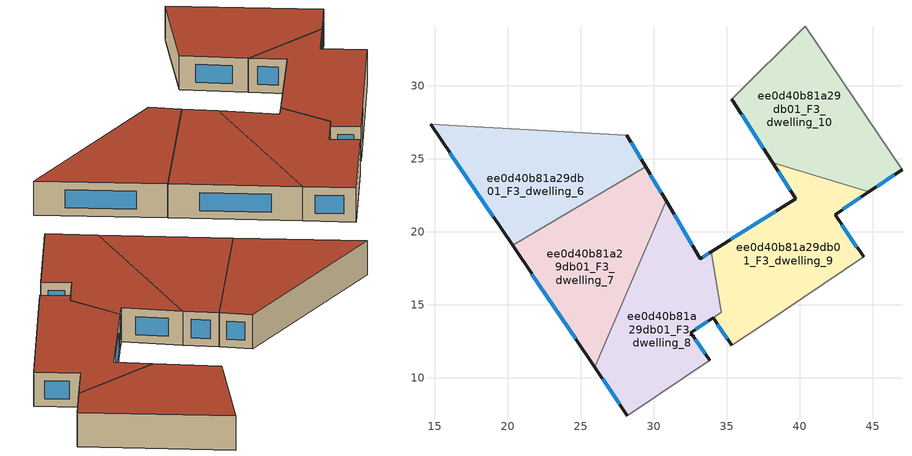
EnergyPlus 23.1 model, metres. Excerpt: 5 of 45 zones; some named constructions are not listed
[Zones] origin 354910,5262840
ee0d40b81a29db01_F3_dwelling_10
 floor to ee0d40b81a29db01_F2_dwelling_10 (EU_floor_Construction): 40.38,34.08 47.01,24.27 44.73,22.74 38.15,24.72 35.36,29.08 z9
 wall outside (EU_wall_Construction): 35.36,29.08 38.15,24.72 / 44.73,22.74 47.01,24.27 z9:12
 wall to ee0d40b81a29db01_F3_dwelling_9 (EU_wall_Construction): 38.15,24.72 44.73,22.74 z9:12
 wall to ee0d40b81a29db01_F3_dwelling_0 (EU_wall_Construction): 40.38,34.08 35.36,29.08 z9:12
 wall adiabatic (EU_wall_Construction): 47.01,24.27 40.38,34.08 z9:12
 window (EU_Window_Construction): 36.01,28.05 37.49,25.75 / 45.27,23.1 46.47,23.91 z9.7:11.3
 roof outside (EU_roof_Construction): 47.01,24.27 40.38,34.08 35.36,29.08 38.15,24.72 44.73,22.74 z12
ee0d40b81a29db01_F3_dwelling_6
 floor to ee0d40b81a29db01_F2_dwelling_6 (EU_floor_Construction): 28.15,26.63 29.44,24.47 20.32,19.07 14.7,27.39 z9
 wall outside (EU_wall_Construction): 29.44,24.47 28.15,26.63 / 14.7,27.39 20.32,19.07 z9:12
 wall to ee0d40b81a29db01_F3_dwelling_7 (EU_wall_Construction): 20.32,19.07 29.44,24.47 z9:12
 wall to ee0d40b81a29db01_F3_dwelling_5 (EU_wall_Construction): 28.15,26.63 14.7,27.39 z9:12
 window (EU_Window_Construction): 29.13,24.98 28.45,26.13 / 16.02,25.44 19,21.03 z9.7:11.3
 roof outside (EU_roof_Construction): 29.44,24.47 28.15,26.63 14.7,27.39 20.32,19.07 z12
ee0d40b81a29db01_F3_dwelling_7
 floor to ee0d40b81a29db01_F2_dwelling_7 (EU_floor_Construction): 29.44,24.47 30.84,22.12 25.97,10.71 20.32,19.07 z9
 wall outside (EU_wall_Construction): 30.84,22.12 29.44,24.47 / 20.32,19.07 25.97,10.71 z9:12
 wall to ee0d40b81a29db01_F3_dwelling_8 (EU_wall_Construction): 25.97,10.71 30.84,22.12 z9:12
 window (EU_Window_Construction): 30.51,22.67 29.77,23.92 / 21.65,17.11 24.65,12.67 z9.7:11.3
 roof outside (EU_roof_Construction): 25.97,10.71 30.84,22.12 29.44,24.47 20.32,19.07 z12
ee0d40b81a29db01_F3_dwelling_8
 floor to ee0d40b81a29db01_F2_dwelling_8 (EU_floor_Construction): 33.93,18.63 34.61,14.49 32.53,13.11 33.83,11.19 28.2,7.42 25.97,10.71 30.84,22.12 33.2,18.17 z9
 wall outside (EU_wall_Construction): 33.83,11.19 32.53,13.11 34.06,14.12 / 25.97,10.71 28.2,7.42 / 33.93,18.63 33.2,18.17 30.84,22.12 z9:12
 wall adiabatic (EU_wall_Construction): 28.2,7.42 33.83,11.19 z9:12
 wall to ee0d40b81a29db01_F3_dwelling_9 (EU_wall_Construction): 34.06,14.12 34.61,14.49 33.93,18.63 z9:12
 window (EU_Window_Construction): 33.53,11.64 32.84,12.66 / 26.5,9.94 27.67,8.19 / 32.64,19.1 31.39,21.19 / 33.76,18.52 33.37,18.28 / 32.89,13.34 33.7,13.88 z9.7:11.3
 roof outside (EU_roof_Construction): 33.83,11.19 32.53,13.11 34.61,14.49 33.93,18.63 33.2,18.17 30.84,22.12 25.97,10.71 28.2,7.42 z12
ee0d40b81a29db01_F3_dwelling_9
 floor to ee0d40b81a29db01_F2_dwelling_9 (EU_floor_Construction): 44.73,22.74 42.42,21.19 44.38,18.28 37.54,13.68 35.35,12.22 34.06,14.12 34.61,14.49 33.93,18.63 39.72,22.28 38.15,24.72 z9
 wall outside (EU_wall_Construction): 38.15,24.72 39.72,22.28 33.93,18.63 / 44.38,18.28 42.42,21.19 44.73,22.74 / 34.06,14.12 35.35,12.22 z9:12
 wall adiabatic (EU_wall_Construction): 35.35,12.22 37.54,13.68 44.38,18.28 z9:12
 window (EU_Window_Construction): 38.36,21.42 35.29,19.49 / 38.52,24.15 39.35,22.85 / 42.96,21.55 44.19,22.38 / 43.92,18.96 42.88,20.51 / 34.36,13.68 35.05,12.67 z9.7:11.3
 roof outside (EU_roof_Construction): 44.38,18.28 42.42,21.19 44.73,22.74 38.15,24.72 39.72,22.28 33.93,18.63 34.61,14.49 34.06,14.12 35.35,12.22 37.54,13.68 z12
[SCHEDULE:FILE] Column Number=1; Rows to Skip at Top=0; Number of Hours of Data=8760; Column Separator=Comma; Interpolate to Timestep=No; Minutes per Item=60; Adjust Schedule for Daylight Savings=Yes
Name | File
EU_Step8_GainSchedule_ee0d40b81a29db01_F0_dwelling_11_f000 | ../../schedules/ee0d40b81a29db01/ee0d40b81a29db01_F0_dwelling_11_f000_gain.csv
EU_Step8_GainSchedule_ee0d40b81a29db01_F1_dwelling_0_f000 | ../../schedules/ee0d40b81a29db01/ee0d40b81a29db01_F1_dwelling_0_f000_gain.csv
EU_Step8_GainSchedule_ee0d40b81a29db01_F1_dwelling_1_f000 | ../../schedules/ee0d40b81a29db01/ee0d40b81a29db01_F1_dwelling_1_f000_gain.csv
EU_Step8_GainSchedule_ee0d40b81a29db01_F1_dwelling_2_f000 | ../../schedules/ee0d40b81a29db01/ee0d40b81a29db01_F1_dwelling_2_f000_gain.csv
EU_Step8_GainSchedule_ee0d40b81a29db01_F1_dwelling_3_f000 | ../../schedules/ee0d40b81a29db01/ee0d40b81a29db01_F1_dwelling_3_f000_gain.csv
EU_Step8_GainSchedule_ee0d40b81a29db01_F1_dwelling_4_f000 | ../../schedules/ee0d40b81a29db01/ee0d40b81a29db01_F1_dwelling_4_f000_gain.csv
EU_Step8_GainSchedule_ee0d40b81a29db01_F1_dwelling_5_f000 | ../../schedules/ee0d40b81a29db01/ee0d40b81a29db01_F1_dwelling_5_f000_gain.csv
EU_Step8_GainSchedule_ee0d40b81a29db01_F1_dwelling_6_f000 | ../../schedules/ee0d40b81a29db01/ee0d40b81a29db01_F1_dwelling_6_f000_gain.csv
EU_Step8_GainSchedule_ee0d40b81a29db01_F1_dwelling_7_f000 | ../../schedules/ee0d40b81a29db01/ee0d40b81a29db01_F1_dwelling_7_f000_gain.csv
EU_Step8_GainSchedule_ee0d40b81a29db01_F1_dwelling_8_f000 | ../../schedules/ee0d40b81a29db01/ee0d40b81a29db01_F1_dwelling_8_f000_gain.csv
EU_Step8_GainSchedule_ee0d40b81a29db01_F1_dwelling_9_f000 | ../../schedules/ee0d40b81a29db01/ee0d40b81a29db01_F1_dwelling_9_f000_gain.csv
EU_Step8_GainSchedule_ee0d40b81a29db01_F1_dwelling_10_f000 | ../../schedules/ee0d40b81a29db01/ee0d40b81a29db01_F1_dwelling_10_f000_gain.csv
EU_Step8_GainSchedule_ee0d40b81a29db01_F2_dwelling_0_f000 | ../../schedules/ee0d40b81a29db01/ee0d40b81a29db01_F2_dwelling_0_f000_gain.csv
EU_Step8_GainSchedule_ee0d40b81a29db01_F2_dwelling_1_f000 | ../../schedules/ee0d40b81a29db01/ee0d40b81a29db01_F2_dwelling_1_f000_gain.csv
EU_Step8_GainSchedule_ee0d40b81a29db01_F2_dwelling_2_f000 | ../../schedules/ee0d40b81a29db01/ee0d40b81a29db01_F2_dwelling_2_f000_gain.csv
EU_Step8_GainSchedule_ee0d40b81a29db01_F2_dwelling_3_f000 | ../../schedules/ee0d40b81a29db01/ee0d40b81a29db01_F2_dwelling_3_f000_gain.csv
EU_Step8_GainSchedule_ee0d40b81a29db01_F2_dwelling_4_f000 | ../../schedules/ee0d40b81a29db01/ee0d40b81a29db01_F2_dwelling_4_f000_gain.csv
EU_Step8_GainSchedule_ee0d40b81a29db01_F2_dwelling_5_f000 | ../../schedules/ee0d40b81a29db01/ee0d40b81a29db01_F2_dwelling_5_f000_gain.csv
EU_Step8_GainSchedule_ee0d40b81a29db01_F2_dwelling_6_f000 | ../../schedules/ee0d40b81a29db01/ee0d40b81a29db01_F2_dwelling_6_f000_gain.csv
EU_Step8_GainSchedule_ee0d40b81a29db01_F2_dwelling_7_f000 | ../../schedules/ee0d40b81a29db01/ee0d40b81a29db01_F2_dwelling_7_f000_gain.csv
EU_Step8_GainSchedule_ee0d40b81a29db01_F2_dwelling_8_f000 | ../../schedules/ee0d40b81a29db01/ee0d40b81a29db01_F2_dwelling_8_f000_gain.csv
EU_Step8_GainSchedule_ee0d40b81a29db01_F2_dwelling_9_f000 | ../../schedules/ee0d40b81a29db01/ee0d40b81a29db01_F2_dwelling_9_f000_gain.csv
EU_Step8_GainSchedule_ee0d40b81a29db01_F2_dwelling_10_f000 | ../../schedules/ee0d40b81a29db01/ee0d40b81a29db01_F2_dwelling_10_f000_gain.csv
